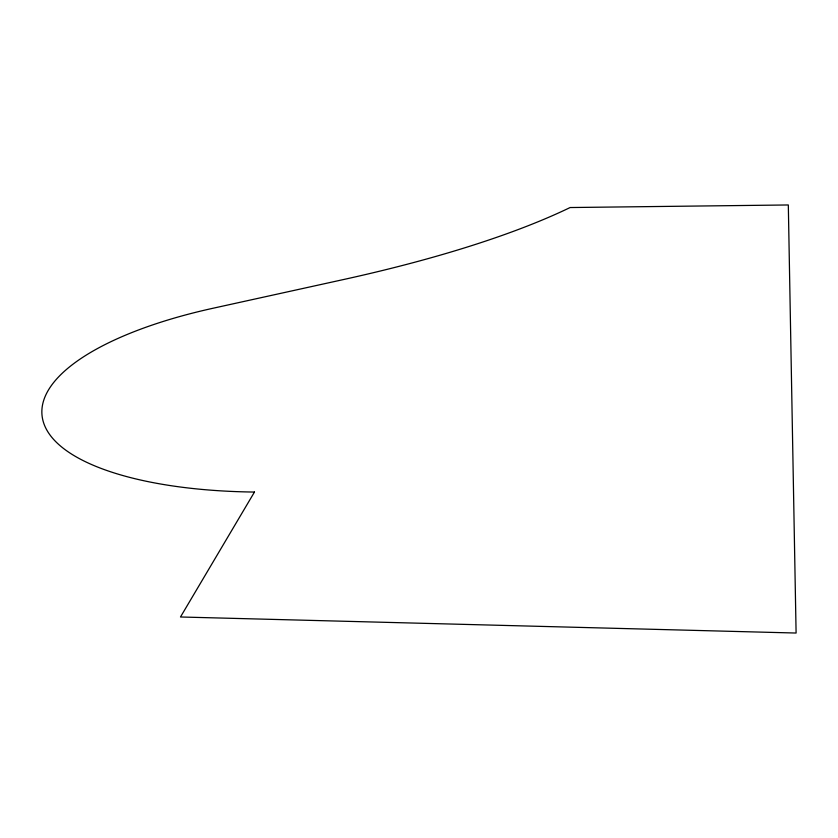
<?xml version="1.0" encoding="UTF-8"?>
<svg xmlns="http://www.w3.org/2000/svg" width="838" height="838" viewBox="0 0 838 838"><rect width="100%" height="100%" fill="white"/><g stroke="black" fill="none" stroke-linecap="round" stroke-linejoin="round"><path stroke-width="1.26" d="M254.469 492.053L180.484 616.988L796.1 633.036L788.317 204.964L570.112 207.541A579.487 137.16 -5.9 0 1 343.622 279.515L213.554 308.133A277.42 98.182 -4.8 0 0 42.717 419.566A277.42 98.182 -4.8 0 0 254.469 492.053"/></g></svg>
